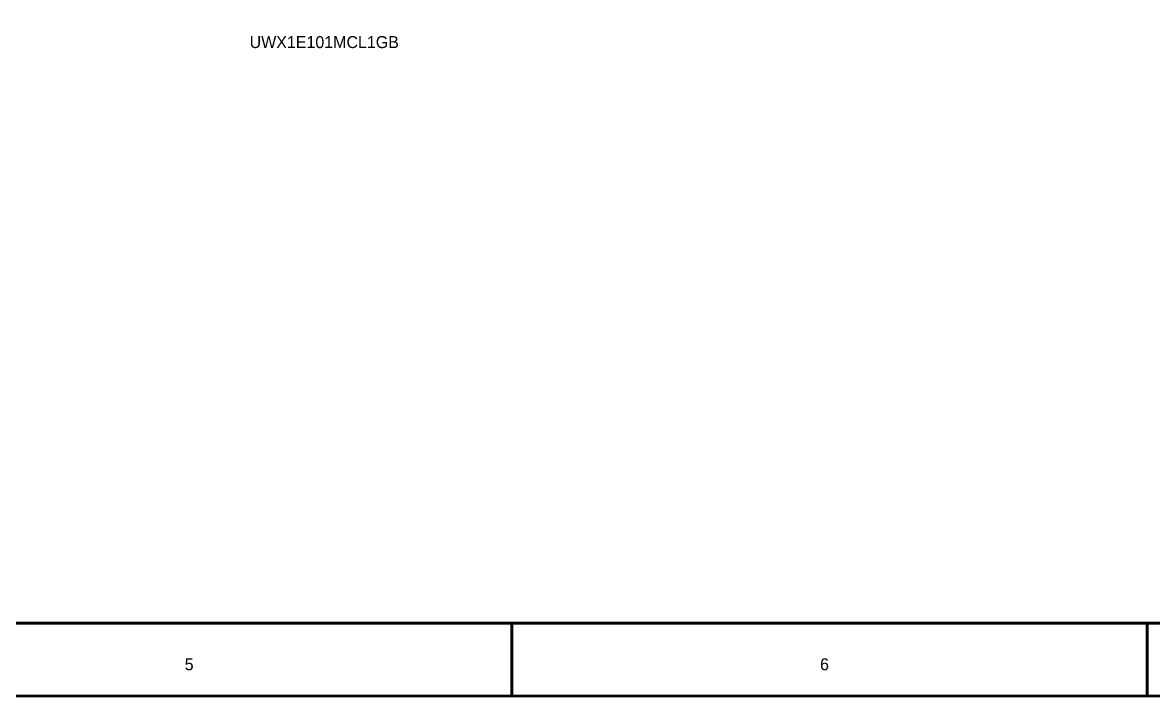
# Model space of a CAD drawing. Header units: millimetres. Extents: x 0 to 800, y 0 to 567.
# Drawn here: x 282.1 to 400.7, y -0.1 to 70.6 of the extents above; entities that cross this region are included whole.
import ezdxf

# ---------------------------------------------------------------- set-up
doc = ezdxf.new("R2010")
doc.units = ezdxf.units.MM
doc.layers.add('Sheet', color=255, linetype='Continuous')

msp = doc.modelspace()

# ---------------------------------------------------------------- linework, layer by layer
at = {"layer": 'Sheet'}
for points, const_width in [([(0, 566.38), (800.1, 566.38), (800.1, 0), (0, 0), (0, 566.38)], 0.3), ([(0, 566.38), (0, 0), (800.1, 0), (800.1, 566.38), (0, 566.38), (0, 566.38)], 0.0991), ([(7.66, 558.76), (792.48, 558.76), (792.48, 7.62), (7.66, 7.62), (7.66, 558.76)], 0.3), ([(7.66, 558.76), (7.66, 7.62), (792.48, 7.62), (792.48, 558.76), (7.66, 558.76), (7.66, 558.76)], 0.0991)]:
    msp.add_lwpolyline(points, close=True, dxfattribs=dict(at, const_width=const_width))
at = {"layer": 'Sheet', "const_width": 0.3}
for points in [[(333.39, 0), (333.39, 7.62)], [(400.05, 0), (400.05, 7.62)]]:
    msp.add_lwpolyline(points, dxfattribs=at)

# ---------------------------------------------------------------- texts
at = {"layer": 'Sheet'}
for s, height, p in [('UWX1E101MCL1GB', 1.2543, (305.88, 67.91)), ('5', 1.25, (299.07, 2.69)), ('6', 1.25, (365.73, 2.69))]:
    msp.add_text(s, height=height, dxfattribs=at).set_placement(p)

doc.saveas('drawing.dxf')
